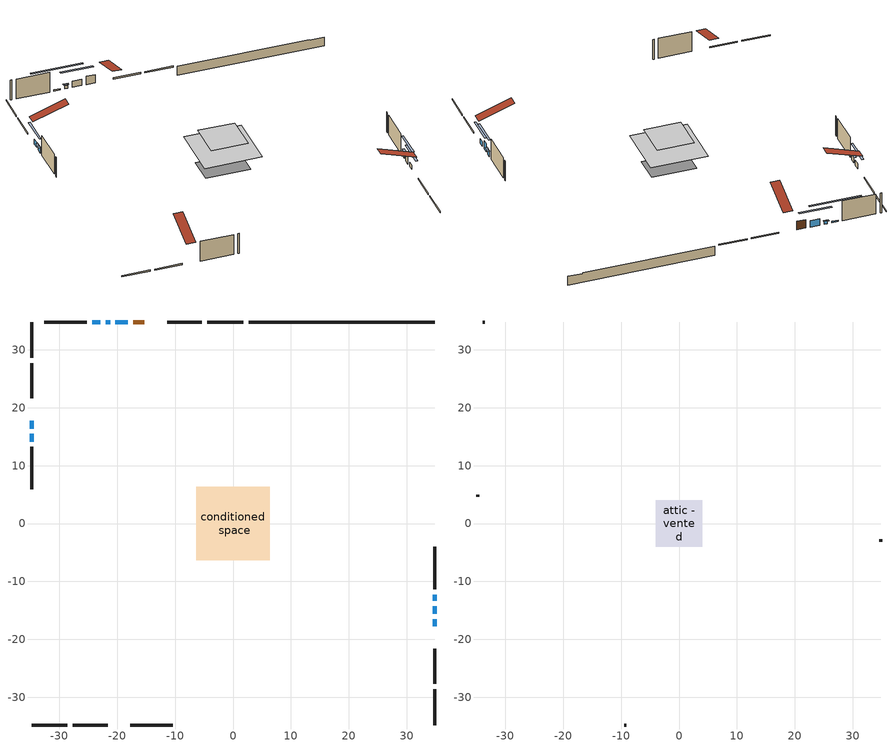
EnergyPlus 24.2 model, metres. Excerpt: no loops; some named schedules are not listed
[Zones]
conditioned space
 floor adiabatic (AdiabaticFloorConstruction): -6.31,-6.31 -6.31,6.31 6.31,6.31 6.31,-6.31 z3
 floor foundation (Slab1 construction): -4.93,-3.1 -4.93,3.1 4.93,3.1 4.93,-3.1 z-1.69
 wall outside (RimJoist1 construction): 1.78,34.82 -4.43,34.82 / -34.82,-34.82 -28.61,-34.82 / -34.82,34.82 -34.82,28.61 / 34.82,-34.82 34.82,-28.61 z0.56:0.86
 wall outside (RimJoist2 construction): -5.36,34.82 -11.38,34.82 / -27.68,-34.82 -21.66,-34.82 / -34.82,27.68 -34.82,21.66 / 34.82,-27.68 34.82,-21.66 z0.56:0.86
 wall outside (AdiabaticWallConstruction 1): -15.31,34.82 -17.26,34.82 z0.56:2.59
 wall outside (AdiabaticWallConstruction): 34.82,-17.73 34.82,-16.51 z0.56:1.63; 34.82,-15.58 34.82,-14.31 z0.56:2.54; -18.19,34.82 -20.32,34.82 z0.56:2.08; 34.82,-13.38 34.82,-12.31 z0.56:1.88; -21.25,34.82 -21.99,34.82 z0.56:1.3; -34.82,17.73 -34.82,16.41 / -34.82,15.48 -34.82,14.16 z0.56:1.78; -22.92,34.82 -24.34,34.82 z0.56:0.87
 wall outside (Wall1 construction): -25.27,34.82 -32.6,34.82 / -17.73,-34.82 -10.39,-34.82 / -34.82,13.23 -34.82,5.89 / 34.82,-11.38 34.82,-4.05 z0.56:5.44
 wall foundation (FoundationWall1 construction): 2.71,34.82,-1.69 2.71,34.82,0.56 31.61,34.82,0.56 31.61,34.82,0.43 34.82,34.82,0.43 34.82,34.82,-1.69
 window (WindowConstruction): 34.82,-17.73 34.82,-16.51 z0.56:1.63
 window (WindowConstruction 1): 34.82,-15.58 34.82,-14.31 z0.56:2.54
 window (WindowConstruction 2): -18.19,34.82 -20.32,34.82 z0.56:2.08
 window (WindowConstruction 3): 34.82,-13.38 34.82,-12.31 z0.56:1.88
 window (WindowConstruction 4): -21.25,34.82 -21.99,34.82 z0.56:1.3
 window (WindowConstruction 5): -34.82,17.73 -34.82,16.41 z0.56:1.78
 window (WindowConstruction 6): -34.82,15.48 -34.82,14.16 z0.56:1.78
 window (WindowConstruction 7): -22.92,34.82 -24.34,34.82 z0.56:0.86
 door (Door): -15.31,34.82 -17.26,34.82 z0.56:2.59
 ceiling adiabatic (AdiabaticFloorConstruction): 6.31,-6.31 6.31,6.31 -6.31,6.31 -6.31,-6.31 z3
attic - vented
 floor to conditioned space (Floor1 construction Reversed): -4.04,-4.04 -4.04,4.04 4.04,4.04 4.04,-4.04 z5.44
 wall outside (Wall3 construction): -33.53,34.82 -33.89,34.82 / -9.46,-34.82 -9.11,-34.82 / -34.82,4.96 -34.82,4.61 / 34.82,-3.12 34.82,-2.76 z0.56:5.44
 roof outside (Roof1 construction): -14.38,34.82,5.44 -14.38,26.95,8.06 -12.31,26.95,8.06 -12.31,34.82,5.44; -18.66,-34.82,5.44 -18.66,-26.95,8.06 -20.73,-26.95,8.06 -20.73,-34.82,5.44; -34.82,18.66,5.44 -26.95,18.66,8.06 -26.95,20.73,8.06 -34.82,20.73,5.44; 34.82,-18.66,5.44 26.95,-18.66,8.06 26.95,-20.73,8.06 34.82,-20.73,5.44
shading: 34.82,-13.96 34.82,-20.28 35.23,-20.28 35.23,-13.96 z4.18; 34.82,-11.76 34.82,-18.13 35.23,-18.13 35.23,-11.76 z5.09; -22.87,34.82 -15.64,34.82 -15.64,35.23 -22.87,35.23 z4.64; 34.82,-12.11 34.82,-13.58 35.23,-13.58 35.23,-12.11 z2.08; -22.19,34.82 -21.05,34.82 -21.05,35.23 -22.19,35.23 z1.5; -34.82,13.86 -34.82,20.28 -35.23,20.28 -35.23,13.86 z4.33; -34.82,13.96 -34.82,15.68 -35.23,15.68 -35.23,13.96 z1.98; -29.35,34.82 -17.91,34.82 -17.91,35.23 -29.35,35.23 z5.88
[Building]
Building 1: Terrain=Suburbs
[Site:Location]
Toronto Intl AP_ON: Latitude {deg}=43.68; Longitude {deg}=-79.63; Time Zone {hr}=-5; Elevation {m}=173; Keep Site Location Information=Yes
[Site:GroundTemperature:Shallow]
4.59119, 2.66285, 2.50842, 3.42352, 7.09712, 10.7536, 13.9236, 15.9317, 16.1023, 14.4691, 11.3799, 7.83558
[Site:WaterMainsTemperature]
Calculation Method=Schedule; Temperature Schedule=mains temperature schedule
[Material] Roughness=Rough; Thermal Absorptance=0.9
Name | Thickness {m} | Conductivity {W/m-K} | Density {kg/m3} | Specific Heat {J/kg-K} | Solar Absorptance | Visible Absorptance
asphalt or fiberglass shingles | 0.00635 | 0.162714 | 1121.4 | 1465.45 | 0.4 | 0.4
ceiling loosefill ins | 0.169333 | 0.0480833 | 16.02 | 1046.75 | 0.7 | 0.7
ceiling stud and cavity | 0.1397 | 0.149975 | 65.682 | 1177.47 | 0.7 | 0.7
concrete 4.0 in. | 0.1016 | 1.803125 | 2242.8 | 837.4 | 0.7 | 0.7
concrete 8.0 in. | 0.2032 | 1.803125 | 2242.8 | 837.4 | 0.7 | 0.7
door material | 0.04445 | 0.188738 | 512.64 | 1214.23 | 0.7 | 0.7
exterior vertical ins | 0.0522308 | 0.029427 | 32.04 | 1214.23 | 0.7 | 0.7
floor covering | 0.0127 | 0.0433444 | 54.468 | 1339.84 | 0.6 | 0.6
floor rigid ins; wall rigid ins | 0.512978 | 0.029427 | 32.04 | 1214.23 | 0.7 | 0.7
floor stud and cavity | 0.1397 | 1.75129 | 37.0049 | 1207.88 | 0.7 | 0.7
furniture material conditioned space 1 | 0.1524 | 0.115458 | 640.8 | 1214.23 | 0.6 | 0.6
gypsum board | 0.0127 | 0.160291 | 801 | 837.4 | 0.6 | 0.6
gypsum board 1 | 0.0127 | 0.160291 | 801 | 837.4 | 0.7 | 0.7
osb sheathing 0.5 in. | 0.0127 | 0.115458 | 512.64 | 1214.23 | 0.7 | 0.7
osb sheathing 0.75 in. | 0.01905 | 0.115458 | 512.64 | 1214.23 | 0.7 | 0.7
osb sheathing 2.0 in. | 0.0508 | 0.115458 | 512.64 | 1214.23 | 0.7 | 0.7
rim joist stud and cavity | 0.0508 | 0.0451784 | 125.044 | 1163.47 | 0.6 | 0.6
rim joist stud and cavity 1 | 0.0508 | 0.0499498 | 125.044 | 1163.47 | 0.6 | 0.6
wall stud and cavity | 0.1397 | 0.110193 | 139.0536 | 1170.24 | 0.7 | 0.7
wall stud and cavity 1 | 0.0889 | 6.9971 | 50.32683 | 1063.81 | 0.6 | 0.6
wall stud and cavity 2 | 0.0889 | 0.380278 | 52.3479 | 1209.89 | 0.7 | 0.7
wall stud and cavity 3 | 0.0889 | 0.391764 | 83.0341 | 1211.67 | 0.7 | 0.7
wood siding | 0.0254 | 0.102417 | 544.68 | 1172.36 | 0.4 | 0.4
wood siding 1 | 0.00254 | 0.102417 | 544.68 | 1172.36 | 0.4 | 0.4
wood siding 2; wood siding 3; wood siding 4 | 0.0254 | 0.102417 | 544.68 | 1172.36 | 0.7 | 0.7
[WindowMaterial:SimpleGlazingSystem]
Name | U-Factor {W/m2-K} | Solar Heat Gain Coefficient
WindowMaterial | 3.30232 | 0.66
WindowMaterial 1 | 4.48221 | 0.67
WindowMaterial 2 | 3.30119 | 0.67
WindowMaterial 3 | 3.30573 | 0.61
WindowMaterial 4 | 3.304596 | 0.5
[Construction]
AdiabaticFloorConstruction: floor stud and cavity, floor rigid ins, osb sheathing 0.75 in., floor covering
AdiabaticWallConstruction: wood siding 3, wall rigid ins, wall stud and cavity 2, gypsum board
AdiabaticWallConstruction 1: wood siding 4, wall rigid ins, wall stud and cavity 2, gypsum board
Door: door material
Floor1 construction Reversed: gypsum board, ceiling stud and cavity, ceiling loosefill ins
FoundationWall1 construction: concrete 8.0 in., gypsum board 1
furniture construction conditioned space 1: furniture material conditioned space 1
PartitionWallConstruction: gypsum board, wall stud and cavity 3, gypsum board
RimJoist1 construction: wood siding 2, osb sheathing 2.0 in., rim joist stud and cavity
RimJoist2 construction: wood siding 2, osb sheathing 2.0 in., rim joist stud and cavity 1
Roof1 construction: asphalt or fiberglass shingles
Slab1 construction: concrete 4.0 in.
Wall1 construction: wood siding, osb sheathing 0.5 in., wall stud and cavity, gypsum board
Wall3 construction: wood siding 1, wall stud and cavity 1
WindowConstruction; WindowConstruction 3: WindowMaterial
WindowConstruction 1: WindowMaterial 1
WindowConstruction 2; WindowConstruction 5; WindowConstruction 6: WindowMaterial 2
WindowConstruction 4: WindowMaterial 3
WindowConstruction 7: WindowMaterial 4
[Zone] Multiplier=1; Part of Total Floor Area=Yes
Name | Volume {m3}
attic - vented | 27.76
conditioned space | 480.1
[Space]
Name | Zone | Volume {m3}
attic - vented 1 | attic - vented | 27.76
conditioned space 1 | conditioned space | 480.1
[ZoneInfiltration:EffectiveLeakageArea]
infil attic - vented 1: Zone or Space=attic - vented 1; Schedule=Always On Discrete; Effective Air Leakage Area {cm2}=2698.76; Stack Coefficient=0.000521452; Wind Coefficient=1.54286e-05
[ZoneMixing]
whole house fan mix: Zone or Space=attic - vented; Schedule=Always On Continuous; Design Flow Rate Calculation Method=Flow/Zone; Design Flow Rate {m3/s}=0; Source Zone or Space=conditioned space
[SurfaceProperty:ExposedFoundationPerimeter]
Slab1: Exposed Perimeter Calculation Method=TotalExposedPerimeter; Total Exposed Perimeter {m}=32.107
[InternalMass] Zone or ZoneList=conditioned space; Space or SpaceList=conditioned space 1
Name | Construction | Surface Area {m2}
furniture mass conditioned space 1 | furniture construction conditioned space 1 | 88.1598
partition wall mass | PartitionWallConstruction | 220.399
[Lights]
interior lighting: Zone or ZoneList or Space or SpaceList=conditioned space 1; Schedule=interior lighting schedule; Design Level Calculation Method=LightingLevel; Lighting Level {W}=343.2; Return Air Fraction=0; Fraction Radiant=0.6; Fraction Visible=0.2; Fraction Replaceable=1
[People]
occupants: Zone or ZoneList or Space or SpaceList=conditioned space 1; Number of People Schedule=occupants schedule; Number of People Calculation Method=People; Number of People=3; Fraction Radiant=0.314171; Sensible Heat Fraction=0.56303; Activity Level Schedule=occupants activity schedule; Carbon Dioxide Generation Rate {m3/s-W}=0; Enable ASHRAE 55 Comfort Warnings=No; Mean Radiant Temperature Calculation Type=EnclosureAveraged
[ElectricEquipment] Zone or ZoneList or Space or SpaceList=conditioned space 1; Design Level Calculation Method=EquipmentLevel
Name | Schedule | Design Level {W} | Fraction Latent | Fraction Radiant | Fraction Lost
clothes dryer | clothes dryer schedule | 140.772 | 0.015 | 0.081 | 0.85
clothes washer | clothes washer schedule | 32.1985 | 0.03 | 0.162 | 0.7
cooking range | cooking range schedule | 215.147 | 0.08 | 0.432 | 0.2
dishwasher | dishwasher schedule | 66.8632 | 0.3 | 0.18 | 0.4
fridge | fridge schedule | 72.9452 | 0 | 0.6 | 0
mech vent house fan | mech vent house fan schedule | 0 | 0 | 0 | 1
mech vent house fan cfis | mech vent house fan cfis schedule | 0 | 0 | 0 | 0
misc plug loads | misc plug loads schedule | 494.7 | 0.045 | 0.513 | 0.1
whole house fan | Always On Discrete | 0 | 0 | 0 | 1
[OtherEquipment] Zone or ZoneList or Space or SpaceList=conditioned space 1; Design Level Calculation Method=EquipmentLevel
Name | Fuel Type | Schedule | Design Level {W} | Fraction Latent | Fraction Radiant | Fraction Lost
clothes dryer 1 | Electricity | clothes dryer schedule | 0 | 0.015 | 0.081 | 0.85
cooking range 1 | Electricity | cooking range schedule | 0 | 0.08 | 0.432 | 0.2
general water use latent | None | general water use schedule | 62.594 | 1 | 0 | 0
general water use sensible | None | general water use schedule | -61.6891 | 0 | 0.6 | 0
mech vent house fan latent load | None | Always On Discrete | 0 | 1 | 0 | 0
mech vent house fan sensible load | None | Always On Discrete | 0 | 0 | 0 | 0
water heater energy adjustment1 | NaturalGas | Always On Discrete | 0.01 | 0 | 0 | 1
[ZoneInfiltration:DesignFlowRate] Zone or ZoneList or Space or SpaceList=conditioned space 1; Schedule=Always On Discrete; Design Flow Rate Calculation Method=Flow/Zone; Design Flow Rate {m3/s}=0
infil flow; natural vent flow; whole house fan flow
[AvailabilityManager:Scheduled]
central ac and furnace airloop Availability Manager: Schedule=Always On Discrete
[Foundation:Kiva]
Foundation Kiva 1: Initial Indoor Air Temperature {C}=18; Wall Height Above Grade {m}=0.560009; Wall Depth Below Slab {m}=0.2032; Custom Block Material Name 1=exterior vertical ins; Custom Block Depth 1 {m}=2.25; Custom Block X Position 1 {m}=0.2159; Custom Block Z Position 1 {m}=0
[Foundation:Kiva:Settings]
Soil Conductivity {W/m-K}=0.849921; Soil Density {kg/m3}=1842.3; Soil Specific Heat {J/kg-K}=418.7; Ground Solar Absorptivity=0.9; Ground Thermal Absorptivity=0.9; Ground Surface Roughness {m}=0.03; Far-Field Width {m}=40; Deep-Ground Boundary Condition=ZeroFlux; Deep-Ground Depth {m}=40; Minimum Cell Dimension {m}=0.2; Maximum Cell Growth Coefficient=3; Simulation Timestep=Timestep
[Exterior:Lights]
exterior lighting: Schedule=exterior lighting schedule; Design Level {W}=75.6
[EnergyManagementSystem:GlobalVariable]
central_ac_and_furnace_airloop_Fan_RTF
infil_program_Qfan
infil_program_Qinf
natural_vent_program_Qnv
natural_vent_program_Qwhf
[EnergyManagementSystem:Sensor]
Name | Output:Variable or Output:Meter Index Key | Output:Variable or Output:Meter
airflow_gain | infil flow | Infiltration Sensible Heat Gain Energy
airflow_gain_1 | natural vent flow | Infiltration Sensible Heat Gain Energy
airflow_gain_2 | whole house fan flow | Infiltration Sensible Heat Gain Energy
airflow_loss | infil flow | Infiltration Sensible Heat Loss Energy
airflow_loss_1 | natural vent flow | Infiltration Sensible Heat Loss Energy
airflow_loss_2 | whole house fan flow | Infiltration Sensible Heat Loss Energy
clg_load_cond |  | Cooling:EnergyTransfer:Zone:CONDITIONED SPACE
clg_sp_s; clg_sp_s_1 | cooling setpoint | Schedule Value
clothes_dryer_exhaust_0_sch_s | clothes dryer exhaust 0 schedule | Schedule Value
cool_season | cooling season schedule | Schedule Value
htg_load_cond |  | Heating:EnergyTransfer:Zone:CONDITIONED SPACE
htg_sp_s; htg_sp_s_1 | heating setpoint | Schedule Value
ig_ee_conv | clothes dryer | Electric Equipment Convective Heating Energy
ig_ee_conv_2 | cooking range | Electric Equipment Convective Heating Energy
ig_ee_conv_4 | fridge | Electric Equipment Convective Heating Energy
ig_ee_conv_5 | misc plug loads | Electric Equipment Convective Heating Energy
ig_ee_conv_6 | whole house fan | Electric Equipment Convective Heating Energy
ig_ee_rad | clothes dryer | Electric Equipment Radiant Heating Energy
ig_ee_rad_2 | cooking range | Electric Equipment Radiant Heating Energy
ig_ee_rad_4 | fridge | Electric Equipment Radiant Heating Energy
ig_ee_rad_5 | misc plug loads | Electric Equipment Radiant Heating Energy
ig_ee_rad_6 | whole house fan | Electric Equipment Radiant Heating Energy
ig_lgt_conv | interior lighting | Lights Convective Heating Energy
ig_lgt_rad | interior lighting | Lights Radiant Heating Energy
ig_lgt_vis | interior lighting | Lights Visible Radiation Heating Energy
ig_oe_conv | clothes dryer 1 | Other Equipment Convective Heating Energy
ig_oe_conv_1 | cooking range 1 | Other Equipment Convective Heating Energy
ig_oe_conv_2 | general water use latent | Other Equipment Convective Heating Energy
ig_oe_conv_3 | general water use sensible | Other Equipment Convective Heating Energy
ig_oe_conv_4 | water heater energy adjustment1 | Other Equipment Convective Heating Energy
ig_oe_rad | clothes dryer 1 | Other Equipment Radiant Heating Energy
ig_oe_rad_1 | cooking range 1 | Other Equipment Radiant Heating Energy
ig_oe_rad_2 | general water use latent | Other Equipment Radiant Heating Energy
ig_oe_rad_3 | general water use sensible | Other Equipment Radiant Heating Energy
ig_oe_rad_4 | water heater energy adjustment1 | Other Equipment Radiant Heating Energy
ig_ppl_conv | occupants | People Convective Heating Energy
ig_ppl_rad | occupants | People Radiant Heating Energy
im_conv | furniture mass conditioned space 1 | Surface Inside Face Convection Heat Gain Energy
im_conv_1 | partition wall mass | Surface Inside Face Convection Heat Gain Energy
im_ig | furniture mass conditioned space 1 | Surface Inside Face Internal Gains Radiation Heat Gain Energy
im_ig_1 | partition wall mass | Surface Inside Face Internal Gains Radiation Heat Gain Energy
im_lgt | furniture mass conditioned space 1 | Surface Inside Face Lights Radiation Heat Gain Energy
im_lgt_1 | partition wall mass | Surface Inside Face Lights Radiation Heat Gain Energy
im_sol | furniture mass conditioned space 1 | Surface Inside Face Solar Radiation Heat Gain Energy
im_sol_1 | partition wall mass | Surface Inside Face Solar Radiation Heat Gain Energy
im_surf | furniture mass conditioned space 1 | Surface Inside Face Net Surface Thermal Radiation Heat Gain Energy
im_surf_1 | partition wall mass | Surface Inside Face Net Surface Thermal Radiation Heat Gain Energy
mv_conv | mech vent house fan | Electric Equipment Convective Heating Energy
mv_conv_1 | mech vent house fan cfis | Electric Equipment Convective Heating Energy
mv_conv_2 | mech vent house fan latent load | Other Equipment Convective Heating Energy
mv_conv_3 | mech vent house fan sensible load | Other Equipment Convective Heating Energy
mv_rad | mech vent house fan | Electric Equipment Radiant Heating Energy
mv_rad_1 | mech vent house fan cfis | Electric Equipment Radiant Heating Energy
mv_rad_2 | mech vent house fan latent load | Other Equipment Radiant Heating Energy
mv_rad_3 | mech vent house fan sensible load | Other Equipment Radiant Heating Energy
natural_vent_s | natural vent schedule | Schedule Value
out_pb_s |  | Site Outdoor Air Barometric Pressure
out_wt_s |  | Site Outdoor Air Humidity Ratio
site_vw_s |  | Site Wind Speed
ss_back_out | Window1 | Surface Window Shortwave from Zone Back Out Window Heat Transfer Rate
ss_back_out_1 | Window2 | Surface Window Shortwave from Zone Back Out Window Heat Transfer Rate
ss_back_out_2 | Window3 | Surface Window Shortwave from Zone Back Out Window Heat Transfer Rate
ss_back_out_3 | Window5 | Surface Window Shortwave from Zone Back Out Window Heat Transfer Rate
ss_back_out_4 | Window6 | Surface Window Shortwave from Zone Back Out Window Heat Transfer Rate
ss_back_out_5 | Window7 | Surface Window Shortwave from Zone Back Out Window Heat Transfer Rate
ss_back_out_6 | Window8 | Surface Window Shortwave from Zone Back Out Window Heat Transfer Rate
ss_back_out_7 | Window9 | Surface Window Shortwave from Zone Back Out Window Heat Transfer Rate
ss_conv | Door1 | Surface Inside Face Convection Heat Gain Energy
ss_conv_1 | Window1 | Surface Inside Face Convection Heat Gain Energy
ss_conv_2 | Window2 | Surface Inside Face Convection Heat Gain Energy
ss_conv_3 | Window3 | Surface Inside Face Convection Heat Gain Energy
ss_conv_4 | Window5 | Surface Inside Face Convection Heat Gain Energy
ss_conv_5 | Window6 | Surface Inside Face Convection Heat Gain Energy
ss_conv_6 | Window7 | Surface Inside Face Convection Heat Gain Energy
ss_conv_7 | Window8 | Surface Inside Face Convection Heat Gain Energy
ss_conv_8 | Window9 | Surface Inside Face Convection Heat Gain Energy
ss_ig | Door1 | Surface Inside Face Internal Gains Radiation Heat Gain Energy
ss_ig_1 | Window1 | Surface Inside Face Internal Gains Radiation Heat Gain Energy
ss_ig_2 | Window2 | Surface Inside Face Internal Gains Radiation Heat Gain Energy
ss_ig_3 | Window3 | Surface Inside Face Internal Gains Radiation Heat Gain Energy
ss_ig_4 | Window5 | Surface Inside Face Internal Gains Radiation Heat Gain Energy
ss_ig_5 | Window6 | Surface Inside Face Internal Gains Radiation Heat Gain Energy
ss_ig_6 | Window7 | Surface Inside Face Internal Gains Radiation Heat Gain Energy
ss_ig_7 | Window8 | Surface Inside Face Internal Gains Radiation Heat Gain Energy
ss_ig_8 | Window9 | Surface Inside Face Internal Gains Radiation Heat Gain Energy
ss_lgt | Door1 | Surface Inside Face Lights Radiation Heat Gain Energy
ss_sol | Door1 | Surface Inside Face Solar Radiation Heat Gain Energy
ss_surf | Door1 | Surface Inside Face Net Surface Thermal Radiation Heat Gain Energy
ss_surf_1 | Window1 | Surface Inside Face Net Surface Thermal Radiation Heat Gain Energy
ss_surf_2 | Window2 | Surface Inside Face Net Surface Thermal Radiation Heat Gain Energy
ss_surf_3 | Window3 | Surface Inside Face Net Surface Thermal Radiation Heat Gain Energy
ss_surf_4 | Window5 | Surface Inside Face Net Surface Thermal Radiation Heat Gain Energy
ss_surf_5 | Window6 | Surface Inside Face Net Surface Thermal Radiation Heat Gain Energy
ss_surf_6 | Window7 | Surface Inside Face Net Surface Thermal Radiation Heat Gain Energy
ss_surf_7 | Window8 | Surface Inside Face Net Surface Thermal Radiation Heat Gain Energy
ss_surf_8 | Window9 | Surface Inside Face Net Surface Thermal Radiation Heat Gain Energy
ss_trans_in | Window1 | Surface Window Transmitted Solar Radiation Rate
ss_trans_in_1 | Window2 | Surface Window Transmitted Solar Radiation Rate
ss_trans_in_2 | Window3 | Surface Window Transmitted Solar Radiation Rate
ss_trans_in_3 | Window5 | Surface Window Transmitted Solar Radiation Rate
ss_trans_in_4 | Window6 | Surface Window Transmitted Solar Radiation Rate
ss_trans_in_5 | Window7 | Surface Window Transmitted Solar Radiation Rate
ss_trans_in_6 | Window8 | Surface Window Transmitted Solar Radiation Rate
ss_trans_in_7 | Window9 | Surface Window Transmitted Solar Radiation Rate
ss_trans_out | Window1 | Surface Inside Face Initial Transmitted Diffuse Transmitted Out Window Solar Radiation Rate
ss_trans_out_1 | Window2 | Surface Inside Face Initial Transmitted Diffuse Transmitted Out Window Solar Radiation Rate
ss_trans_out_2 | Window3 | Surface Inside Face Initial Transmitted Diffuse Transmitted Out Window Solar Radiation Rate
ss_trans_out_3 | Window5 | Surface Inside Face Initial Transmitted Diffuse Transmitted Out Window Solar Radiation Rate
ss_trans_out_4 | Window6 | Surface Inside Face Initial Transmitted Diffuse Transmitted Out Window Solar Radiation Rate
ss_trans_out_5 | Window7 | Surface Inside Face Initial Transmitted Diffuse Transmitted Out Window Solar Radiation Rate
ss_trans_out_6 | Window8 | Surface Inside Face Initial Transmitted Diffuse Transmitted Out Window Solar Radiation Rate
ss_trans_out_7 | Window9 | Surface Inside Face Initial Transmitted Diffuse Transmitted Out Window Solar Radiation Rate
s_conv | Floor1 | Surface Inside Face Convection Heat Gain Energy
s_conv_1 | FoundationWall1 | Surface Inside Face Convection Heat Gain Energy
s_conv_10 | RimJoist2:270 | Surface Inside Face Convection Heat Gain Energy
s_conv_11 | RimJoist2:90 | Surface Inside Face Convection Heat Gain Energy
s_conv_12 | Slab1 | Surface Inside Face Convection Heat Gain Energy
s_conv_13 | Wall1:0 | Surface Inside Face Convection Heat Gain Energy
s_conv_14 | Wall1:180 | Surface Inside Face Convection Heat Gain Energy
s_conv_15 | Wall1:270 | Surface Inside Face Convection Heat Gain Energy
s_conv_16 | Wall1:90 | Surface Inside Face Convection Heat Gain Energy
s_conv_2 | inferred conditioned ceiling | Surface Inside Face Convection Heat Gain Energy
s_conv_3 | inferred conditioned floor | Surface Inside Face Convection Heat Gain Energy
s_conv_4 | RimJoist1:0 | Surface Inside Face Convection Heat Gain Energy
s_conv_5 | RimJoist1:180 | Surface Inside Face Convection Heat Gain Energy
s_conv_6 | RimJoist1:270 | Surface Inside Face Convection Heat Gain Energy
s_conv_7 | RimJoist1:90 | Surface Inside Face Convection Heat Gain Energy
s_conv_8 | RimJoist2:0 | Surface Inside Face Convection Heat Gain Energy
s_conv_9 | RimJoist2:180 | Surface Inside Face Convection Heat Gain Energy
s_ig | Floor1 | Surface Inside Face Internal Gains Radiation Heat Gain Energy
s_ig_1 | FoundationWall1 | Surface Inside Face Internal Gains Radiation Heat Gain Energy
s_ig_10 | RimJoist2:270 | Surface Inside Face Internal Gains Radiation Heat Gain Energy
s_ig_11 | RimJoist2:90 | Surface Inside Face Internal Gains Radiation Heat Gain Energy
s_ig_12 | Slab1 | Surface Inside Face Internal Gains Radiation Heat Gain Energy
s_ig_13 | Wall1:0 | Surface Inside Face Internal Gains Radiation Heat Gain Energy
s_ig_14 | Wall1:180 | Surface Inside Face Internal Gains Radiation Heat Gain Energy
s_ig_15 | Wall1:270 | Surface Inside Face Internal Gains Radiation Heat Gain Energy
s_ig_16 | Wall1:90 | Surface Inside Face Internal Gains Radiation Heat Gain Energy
s_ig_2 | inferred conditioned ceiling | Surface Inside Face Internal Gains Radiation Heat Gain Energy
s_ig_3 | inferred conditioned floor | Surface Inside Face Internal Gains Radiation Heat Gain Energy
s_ig_4 | RimJoist1:0 | Surface Inside Face Internal Gains Radiation Heat Gain Energy
s_ig_5 | RimJoist1:180 | Surface Inside Face Internal Gains Radiation Heat Gain Energy
s_ig_6 | RimJoist1:270 | Surface Inside Face Internal Gains Radiation Heat Gain Energy
s_ig_7 | RimJoist1:90 | Surface Inside Face Internal Gains Radiation Heat Gain Energy
s_ig_8 | RimJoist2:0 | Surface Inside Face Internal Gains Radiation Heat Gain Energy
s_ig_9 | RimJoist2:180 | Surface Inside Face Internal Gains Radiation Heat Gain Energy
s_lgt | Floor1 | Surface Inside Face Lights Radiation Heat Gain Energy
s_lgt_1 | FoundationWall1 | Surface Inside Face Lights Radiation Heat Gain Energy
s_lgt_10 | RimJoist2:270 | Surface Inside Face Lights Radiation Heat Gain Energy
s_lgt_11 | RimJoist2:90 | Surface Inside Face Lights Radiation Heat Gain Energy
s_lgt_12 | Slab1 | Surface Inside Face Lights Radiation Heat Gain Energy
s_lgt_13 | Wall1:0 | Surface Inside Face Lights Radiation Heat Gain Energy
s_lgt_14 | Wall1:180 | Surface Inside Face Lights Radiation Heat Gain Energy
s_lgt_15 | Wall1:270 | Surface Inside Face Lights Radiation Heat Gain Energy
s_lgt_16 | Wall1:90 | Surface Inside Face Lights Radiation Heat Gain Energy
s_lgt_2 | inferred conditioned ceiling | Surface Inside Face Lights Radiation Heat Gain Energy
s_lgt_3 | inferred conditioned floor | Surface Inside Face Lights Radiation Heat Gain Energy
s_lgt_4 | RimJoist1:0 | Surface Inside Face Lights Radiation Heat Gain Energy
s_lgt_5 | RimJoist1:180 | Surface Inside Face Lights Radiation Heat Gain Energy
s_lgt_6 | RimJoist1:270 | Surface Inside Face Lights Radiation Heat Gain Energy
s_lgt_7 | RimJoist1:90 | Surface Inside Face Lights Radiation Heat Gain Energy
s_lgt_8 | RimJoist2:0 | Surface Inside Face Lights Radiation Heat Gain Energy
